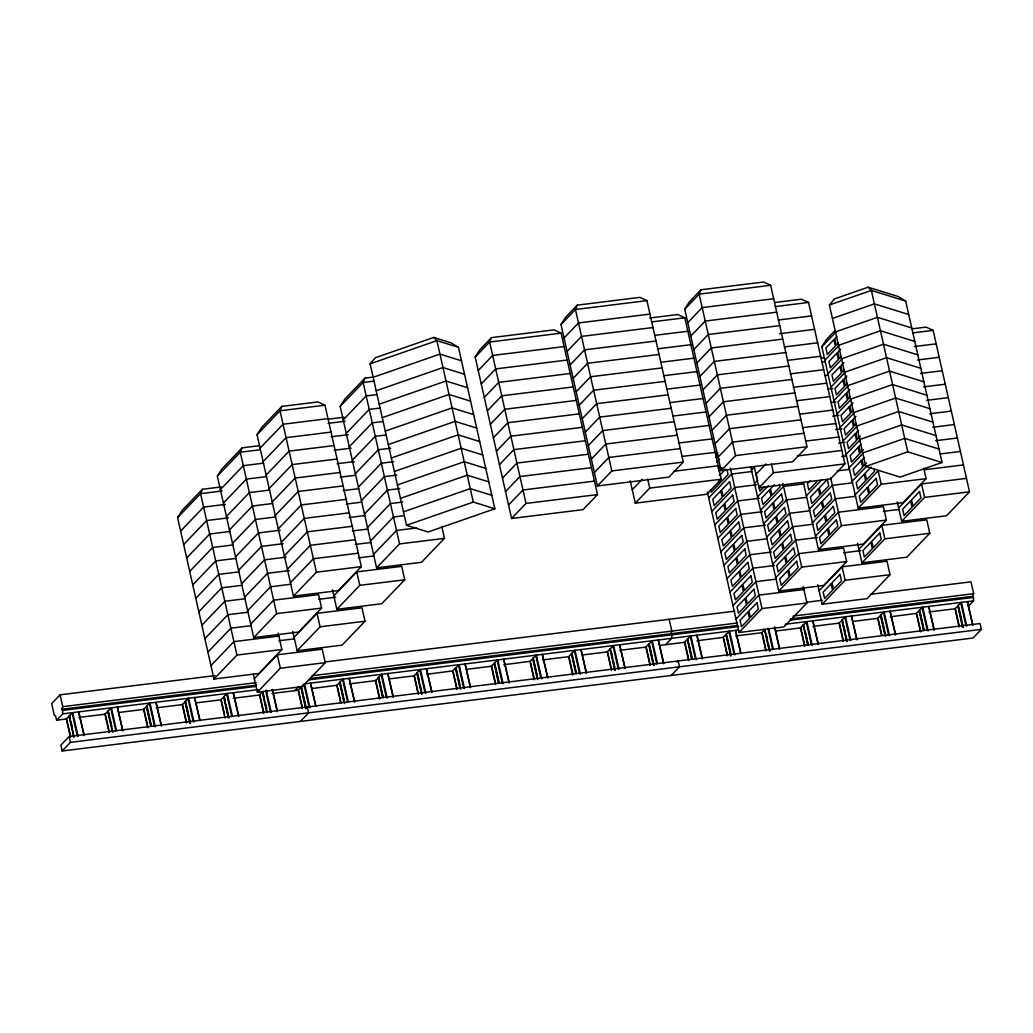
<?xml version="1.0" encoding="UTF-8"?>
<svg xmlns="http://www.w3.org/2000/svg" width="1033" height="1033" viewBox="0 0 1033 1033"><rect width="100%" height="100%" fill="white"/><g stroke="black" fill="none" stroke-linecap="round" stroke-linejoin="round"><path stroke-width="1.5" d="M221.191 486.943L202.365 489.28L200.557 493.645L177.599 517.598L213.986 679.03L258.909 673.451L281.867 649.512L278.161 633.061M259.36 445.701L242.096 447.844L240.289 452.209L217.33 476.148L253.718 637.593L298.64 632.015L321.599 608.075L318.577 594.621L273.642 600.186L250.683 624.139M281.828 406.408L280.02 410.772L257.062 434.712L293.449 596.144L338.372 590.579L361.33 566.626L324.956 405.194L317.919 401.927L281.828 406.408L261.711 427.391L257.062 434.712M372.81 377.135L364.959 378.117L363.151 382.481L340.193 406.421L376.58 567.866L421.503 562.288L444.461 538.348L441.775 526.378M491.437 337.636L489.629 342.013L475.193 357.056L511.58 518.489L583.064 509.631L597.5 494.575L561.113 333.142L554.088 329.876L491.437 337.636L479.841 349.735L475.193 357.056M577.253 305.135L575.446 309.5L561.022 324.543L597.397 485.975L668.88 477.117L683.317 462.061L646.929 300.629L639.905 297.362L577.253 305.135L565.658 317.221L561.022 324.543M700.968 289.782L699.16 294.147L684.737 309.203L721.111 470.635L792.595 461.764L807.031 446.721L770.644 285.289L763.619 282.009L700.968 289.782L689.373 301.881L684.737 309.203M60.082 694.822L51.65 703.615L54.323 715.456L55.562 715.649L56.595 720.195L62.677 713.855L62.574 710.407L61.631 709.322L62.755 706.662L60.082 694.822L215.135 675.595M790.477 618.922L972.531 596.338L973.654 593.678L970.981 581.837L870.367 594.324M177.599 517.598L182.247 510.263L202.365 489.28M217.33 476.148L221.979 468.827L242.096 447.844M340.193 406.421L344.841 399.1L364.959 378.117M923.76 468.207L926.11 478.666L903.152 502.606L858.229 508.184L821.842 346.752L826.49 339.418L834.961 330.586M370.124 363.848L375.186 357.78L433.705 337.442L451.034 342.827L458.471 347.346L494.859 508.778L428.075 531.982L406.511 525.281L370.124 363.848L436.907 340.645L458.471 347.346M829.396 304.993L834.444 298.924L868.159 287.213L898.232 296.548L905.683 301.068L942.057 462.513L900.092 477.091L865.77 466.425L829.396 304.993L871.361 290.415L905.683 301.068M180.633 531.052L203.591 507.1L225.284 504.414M220.365 489.603L243.323 465.663L263.467 463.158M260.096 448.167L283.055 424.227L327.99 418.649M183.667 544.494L206.626 520.555L228.319 517.869M223.399 503.058L246.358 479.118L266.501 476.613M263.131 461.622L286.089 437.669L331.025 432.104M186.702 557.949L209.66 534.009L229.804 531.504M226.434 516.513L249.392 492.573L269.536 490.068M266.165 475.077L289.124 451.124L334.046 445.559M189.723 571.404L212.695 547.464L232.825 544.959M229.455 529.968L252.426 506.015L272.557 503.523M269.2 488.532L292.158 464.579L337.081 459.014M343.227 419.876L366.186 395.936L377.032 394.593M192.758 584.859L215.716 560.906L235.86 558.414M232.49 543.423L255.448 519.47L275.591 516.978M272.221 501.973L295.18 478.034L340.115 472.455M70.476 737.278L66.319 718.852L69.676 715.792L70.373 718.865M73.847 735.651L69.353 715.688L72.723 712.615L78.095 736.413M346.262 433.331L369.22 409.391L380.067 408.035M195.792 598.314L218.751 574.361L238.894 571.869M235.524 556.877L258.482 532.925L280.175 530.239M275.256 515.428L298.214 491.488L343.15 485.91M69.134 736.516L60.857 745.142L62.174 750.991L973.073 638.007L981.35 629.368L980.033 623.532L69.134 736.516L70.451 742.353L62.174 750.991M349.296 446.785L372.254 422.846L383.101 421.49M198.827 611.768L221.785 587.816L241.929 585.324M238.558 570.319L261.517 546.38L283.21 543.694M278.29 528.883L301.249 504.943L346.171 499.365M109.111 732.487L104.953 714.061L108.31 711.001L109.692 717.134M112.829 732.397L107.987 710.898L111.357 707.812L116.393 730.137M352.33 460.24L375.289 436.288L386.122 434.945M201.861 625.21L224.82 601.271L244.95 598.778M241.593 583.774L264.551 559.834L286.231 557.136M281.325 542.338L304.283 518.398L349.206 512.82M355.352 473.695L378.31 449.742L390.706 448.206M204.883 638.665L227.841 614.725L247.985 612.22M244.614 597.229L267.573 573.289L289.266 570.59M284.346 555.793L307.317 531.84L352.24 526.275M147.745 727.684L143.6 709.271L146.957 706.21L151.102 724.624M151.128 726.057L146.621 706.107L150.005 703.021L155.363 726.832M358.386 487.15L381.345 463.197L393.741 461.661M207.917 652.12L230.876 628.18L251.019 625.675M247.649 610.684L270.607 586.744L290.751 584.239M287.381 569.248L310.339 545.295L355.275 539.73M478.227 370.511L492.664 355.455L564.147 346.597M361.421 500.592L384.379 476.652L396.775 475.115M210.952 665.575L233.91 641.635L278.845 636.057M290.415 582.702L313.373 558.75L358.309 553.184M481.262 383.966L495.698 368.91L567.182 360.052M364.455 514.047L387.414 490.107L399.81 488.57M186.379 722.893L182.234 704.467L185.591 701.407L190.434 722.906M190.111 722.803L185.269 701.317L188.639 698.231L193.997 722.041M213.986 679.03L236.944 655.077L281.867 649.512M253.718 637.593L276.676 613.641L321.599 608.075M293.449 596.144L316.408 572.205L361.33 566.626M484.296 397.421L498.719 382.365L570.216 373.494M367.477 527.501L390.448 503.562L402.831 502.025M487.331 410.876L501.754 395.82L573.238 386.949M564.057 337.998L578.48 322.955L649.964 314.084M370.511 540.956L393.47 517.004L404.316 515.661M225.026 718.103L220.868 699.677L224.226 696.616L225.259 701.226M228.745 718.012L223.903 696.513L227.273 693.44L232.309 715.753M490.352 424.318L504.788 409.275L576.272 400.404M567.078 351.452L581.514 336.396L652.998 327.538M254.35 678.72L277.309 654.78L322.244 649.202L325.266 662.657L302.307 686.609L257.385 692.175L253.343 674.239M294.082 637.284L317.041 613.344L361.976 607.766L364.998 621.22L342.039 645.16L297.117 650.738L292.739 631.305M333.814 595.847L356.772 571.908L401.708 566.329L404.729 579.784L381.771 603.724L336.848 609.302L332.471 589.869M373.546 554.411L396.504 530.458L416.648 527.966M493.387 437.772L507.823 422.729L579.306 413.859M570.113 364.907L584.549 349.851L656.032 340.993M257.385 692.175L280.343 668.235L325.266 662.657M297.117 650.738L320.075 626.799L364.998 621.22M336.848 609.302L359.807 585.349L404.729 579.784M376.58 567.866L399.539 543.913L444.461 538.348M263.66 713.312L259.515 694.886L262.227 692.045L266.734 712.008M496.421 451.227L510.844 436.184L582.341 427.313M573.147 378.362L587.57 363.306L659.067 354.435M499.456 464.682L513.879 449.626L585.375 440.768M576.182 391.817L590.605 376.761L662.088 367.89M294.767 690.651L298.821 686.428M302.295 708.522L298.15 690.096L301.507 687.035L302.889 693.182M306.026 708.431L301.184 686.932L302.992 685.047M502.49 478.137L516.913 463.081L588.397 454.223M579.203 405.259L593.639 390.216L665.123 381.345M505.511 491.592L519.948 476.536L591.431 467.665M582.238 418.714L596.674 403.671L668.157 394.8M306.22 708.121L307.317 706.972L308.635 712.809L300.358 721.447M508.546 505.034L522.982 489.991L594.466 481.12M340.593 702.195L336.784 685.305L340.141 682.245L344.299 700.671M344.66 703.641L339.818 682.142L343.188 679.068L348.224 701.381M687.758 322.658L702.195 307.602L773.678 298.744M585.272 432.168L599.708 417.125L671.192 408.255M511.58 518.489L526.004 503.445L597.5 494.575M690.793 336.112L705.229 321.056L776.713 312.186M588.306 445.623L602.73 430.567L674.226 421.709M379.576 698.928L375.418 680.515L378.775 677.454L383.282 697.404M382.946 697.314L378.452 677.351L381.823 674.265L387.194 698.076M693.827 349.554L708.251 334.511L779.747 325.64M591.341 459.078L605.764 444.022L677.248 435.164M696.862 363.009L711.285 347.966L782.769 339.095M594.362 472.533L608.799 457.477L680.282 448.606M699.883 376.464L714.32 361.421L785.803 352.55M418.21 694.137L414.065 675.724L417.422 672.664L419.488 681.87M421.942 694.047L417.087 672.56L420.47 669.474L425.828 693.285M597.397 485.975L611.833 470.932L683.317 462.061M702.918 389.919L717.354 374.876L788.838 366.005M705.952 403.374L720.388 388.318L791.872 379.46M456.857 689.347L452.699 670.921L459.104 664.684L464.463 688.482M632.261 489.694L642.255 479.273M708.987 416.828L723.41 401.772L794.906 392.914M630.233 480.732L635.295 503.148L649.718 488.093L721.215 479.235L684.827 317.802L677.79 314.523L649.602 318.022M712.021 430.283L726.444 415.227L797.928 406.356M495.491 684.556L491.334 666.13L494.691 663.07L499.184 683.033M498.862 682.929L494.368 662.966L497.738 659.893L503.11 683.691M715.043 443.725L729.479 428.682L800.962 419.811M715.766 454.907L717.883 452.699M715.766 457.387L717.961 455.101M821.842 346.752L836.059 331.929M718.077 457.18L732.513 442.137L803.997 433.266M716.592 462.048L719.588 458.923M836.795 336.681L834.793 338.772L836.239 345.151L838.228 343.072M534.126 679.766L529.981 661.34L533.325 658.279L537.483 676.705M537.844 679.675L533.002 658.176L536.385 655.103L541.744 678.901M718.038 468.427L720.027 466.348M718.8 470.841L722.08 467.42M824.876 360.207L839.093 345.384M721.111 470.635L735.548 455.592L807.031 446.721M719.627 475.503L725.618 469.253M840.823 349.102L837.828 352.227L839.261 358.606L841.262 356.527M721.215 479.235L706.779 494.278L635.295 503.148M708.715 497.971L731.674 474.031L751.817 471.526M827.911 373.662L842.127 358.838M843.858 362.557L840.862 365.669L842.295 372.061L844.297 369.982M572.76 674.975L568.615 656.549L571.972 653.489L576.466 673.451M576.143 673.348L571.649 653.385L575.019 650.312L580.378 674.11M711.75 511.425L734.708 487.486L756.388 484.787M751.482 469.989L754.761 466.567M830.945 387.104L845.149 372.28M846.892 375.999L843.896 379.124L845.33 385.516L847.331 383.424M755.975 474.354L765.957 463.933M714.771 524.88L737.73 500.94L759.423 498.242M754.503 483.444L757.783 480.022M833.98 400.559L848.183 385.735M849.914 389.454L846.918 392.579L848.364 398.958L850.353 396.879M754.284 466.877L759.01 487.808L773.433 472.752L844.917 463.882L808.542 302.449L801.505 299.183L774.879 302.488M763.981 486.982L759.991 491.153L758.545 484.748M611.407 670.185L607.249 651.758L613.654 645.509L619.025 669.319M717.806 538.335L740.764 514.382L762.457 511.697M757.538 496.899L768.475 485.497M837.001 414.013L851.218 399.19M774.479 484.748L770.489 488.906L771.935 495.298L779.915 486.969L779.334 484.412M852.948 402.909L849.952 406.034L851.399 412.412L853.387 410.333M720.84 551.79L743.799 527.837L765.492 525.151M760.572 510.341L783.53 486.401L803.674 483.909M840.036 427.468L854.252 412.645M855.983 416.364L852.987 419.488L854.42 425.867L856.422 423.788M723.875 565.245L746.833 541.292L766.977 538.8M763.607 523.796L786.565 499.856L806.708 497.351M843.07 440.923L857.287 426.1M650.041 665.381L645.883 646.968L652.301 640.718L657.324 663.031M810.376 480.552L807.38 483.676L808.813 490.068L816.806 481.74M858.01 430.851L856.021 432.943L857.455 439.322L860.45 436.197M726.909 578.687L749.868 554.747L771.548 552.061M766.641 537.25L789.599 513.311L809.73 510.806M806.373 495.814L821.674 479.854M846.104 454.378L860.308 439.554M665.665 644.657L671.747 638.304L671.644 634.856L670.701 633.784L671.824 631.111L669.152 619.271M861.044 444.306L859.056 446.398L860.489 452.777L863.485 449.652M844.917 463.882L830.493 478.938L759.01 487.808M729.931 592.141L752.889 568.202L774.582 565.503M769.662 550.705L792.621 526.765L812.764 524.26M809.394 509.269L832.366 485.316L852.496 482.824M849.126 467.833L863.343 453.009M688.675 660.591L684.53 642.164L690.935 635.928L696.294 659.738M864.079 457.761L862.077 459.84L863.523 466.232L866.519 463.107M677.106 662.114L678.203 660.965L679.52 666.801L671.243 675.44M732.965 605.596L755.924 581.656L776.067 579.151M772.697 564.16L795.655 540.207L817.348 537.522M812.429 522.724L835.387 498.771L855.531 496.279M852.16 481.275L866.377 466.451M871.103 467.058L865.112 473.295L866.558 479.686L874.538 471.358L873.957 468.801M736 619.051L758.958 595.098L803.894 589.533M775.731 577.615L798.69 553.662L843.625 548.097L846.647 561.552L823.688 585.491L778.766 591.07L750.797 466.993M815.463 536.166L838.422 512.226L883.357 506.648L886.379 520.103L863.42 544.055L818.498 549.621L803.338 482.359M855.195 494.73L878.153 470.79L881.188 484.245L858.229 508.184M727.322 655.8L723.165 637.374L729.569 631.137L734.941 654.935M707.36 491.992L739.034 632.506L761.992 608.553L806.915 602.988L803.209 586.537M778.766 591.07L801.724 567.117L846.647 561.552M818.498 549.621L841.456 525.681L886.379 520.103M765.957 651.01L761.799 632.583L765.156 629.523M806.915 602.988L783.957 626.928L739.034 632.506M819.13 590.76L842.089 566.82L887.024 561.242L890.046 574.697L867.087 598.636L822.165 604.215L817.787 584.781M858.862 549.324L881.82 525.371L926.756 519.806L929.777 533.26L906.819 557.2L861.896 562.778L857.519 543.345M898.594 507.887L921.552 483.935L966.488 478.369M822.165 604.215L845.123 580.275L890.046 574.697M861.896 562.778L884.855 538.826L929.777 533.26M897.251 501.909L901.628 521.329L924.587 497.389L969.509 491.811L933.135 330.379L926.097 327.112L911.984 328.868M804.591 646.219L800.446 627.793L806.85 621.556L812.209 645.354M843.225 641.428L839.08 623.002L842.437 619.942L843.122 623.015M846.957 641.338L842.115 619.839L845.485 616.766L850.843 640.563M969.509 491.811L946.551 515.764L901.628 521.329M881.523 635.101L877.714 618.212L881.072 615.151L885.565 635.101M885.591 636.535L880.749 615.048L884.119 611.962L889.49 635.773M920.506 631.834L916.361 613.421L922.766 607.172L928.125 630.982M959.14 627.044L954.996 608.618L958.353 605.558L961.813 620.91M962.872 626.954L958.03 605.467L961.4 602.381L966.759 626.179M968.502 606.151L973.577 600.87L973.473 597.423L972.531 596.338M738.647 630.014L304.554 683.859L303.896 684.091L309.087 707.127M373.158 377.303L439.942 354.099L461.506 360.801M376.193 390.758L442.976 367.554L464.54 374.256M379.214 404.213L445.998 381.009L467.575 387.711M382.249 417.655L449.032 394.464L470.596 401.166M385.283 431.11L452.067 407.906L473.631 414.607M388.318 444.564L455.101 421.361L476.665 428.062M391.352 458.019L458.136 434.816L479.699 441.517M832.43 318.448L874.396 303.87L908.717 314.523M394.374 471.474L461.157 448.27L482.734 454.972M835.452 331.903L877.43 317.312L911.739 327.978M397.408 484.929L464.191 461.725L485.755 468.427M838.486 345.358L880.465 330.767L914.773 341.432M400.442 498.384L467.226 475.18L488.79 481.882M841.521 358.813L883.499 344.221L917.808 354.887M403.477 511.826L470.26 488.635L491.824 495.324M844.555 372.254L886.521 357.676L920.842 368.342M406.511 525.281L473.295 502.077L494.859 508.778M847.577 385.709L889.555 371.131L923.876 381.797M850.611 399.164L892.589 384.586L926.898 395.239M853.645 412.619L895.624 398.041L929.932 408.694M856.68 426.074L898.645 411.483L932.967 422.148M859.714 439.529L901.68 424.937L936.001 435.603M862.736 452.971L904.714 438.392L939.023 449.058M865.77 466.425L907.749 451.847L942.057 462.513M646.929 300.629L575.446 309.5L611.833 470.932M770.644 285.289L699.16 294.147L735.548 455.592M561.113 333.142L489.629 342.013L526.004 503.445M651.461 321.934L684.827 317.802M775.176 306.594L808.542 302.449M654.496 335.389L687.862 331.244M778.211 320.036L811.576 315.904M373.998 381.138L363.151 382.481L399.539 543.913M657.53 348.844L690.896 344.699M779.657 333.698L814.598 329.359M660.565 362.299L693.918 358.154M784.279 346.946L817.632 342.814M324.956 405.194L280.02 410.772L316.408 572.205M912.991 332.884L933.135 330.379M663.599 375.741L696.952 371.609M787.301 360.401L820.667 356.269M328.365 419.166L344.066 417.216M821.003 358.128L824.14 357.741M914.476 346.52L936.169 343.834M328.068 423.349L345.112 421.232M822.113 362.131L825.212 361.744M666.621 389.196L699.987 385.064M790.335 373.856L823.701 369.711M917.511 359.975L939.191 357.289M331.102 436.791L348.147 434.686M825.147 375.586L828.246 375.199M260.432 449.717L240.289 452.209L276.676 613.641M669.655 402.65L703.021 398.518M793.37 387.31L826.736 383.166M920.545 373.429L942.225 370.744M334.137 450.246L351.181 448.141M828.182 389.041L832.83 388.46M672.69 416.105L706.055 411.96M796.404 400.765L829.757 396.62M923.567 386.884L945.26 384.199M337.171 463.701L354.216 461.583M831.216 402.483L835.865 401.914M675.724 429.56L709.077 425.415M799.439 414.207L832.792 410.075M926.601 400.339L948.294 397.64M222.25 490.959L200.557 493.645L236.944 655.077M340.193 477.156L355.688 475.232M832.688 416.131L838.886 415.369M678.758 443.015L712.111 438.87M802.46 427.662L835.826 423.53M929.635 413.794L951.328 411.095M343.227 490.61L358.722 488.686M835.723 429.586L841.921 428.824M681.78 456.457L715.146 452.325M805.495 441.117L838.861 436.985M932.67 427.249L954.35 424.55M346.262 504.065L361.757 502.141M838.757 443.041L844.955 442.266M673.697 471.293L718.18 465.78M797.411 455.953L841.895 450.44M935.691 440.691L957.384 438.005M349.296 517.507L364.791 515.596M841.792 456.496L846.44 455.915M940.275 453.952L960.419 451.46M352.33 530.962L367.813 529.051M837.079 470.906L849.475 469.369M924.716 469.718L963.453 464.915M355.352 544.417L370.847 542.493M881.188 484.245L926.11 478.666M358.386 557.872L373.881 555.948M883.435 511.348L898.93 509.424M318.655 599.308L335.699 597.203M843.703 552.784L860.747 550.666M278.923 640.757L294.418 638.833M325.434 661.908L734.631 611.162M806.489 602.239L822.462 600.263M62.755 706.662L256.171 682.671M312.121 675.724L737.304 622.989M793.189 616.055L973.654 593.678M61.631 709.322L256.649 685.137M309.396 678.591L737.769 625.456M62.574 710.407L255.99 686.416M308.751 679.869L738.711 626.54M789.819 620.2L973.473 597.423M62.677 713.855L258.134 689.618M785.067 624.255L973.577 600.87M56.595 720.195L66.641 718.955L70.67 736.8M78.831 717.444L105.289 714.165L108.969 730.525M119.027 712.46L143.923 709.361L147.939 727.219M156.112 707.85L182.557 704.571L186.586 722.429M196.309 702.866L221.191 699.78L224.548 714.655M233.381 698.269L259.838 694.989L263.854 712.835M271.899 693.492L298.472 690.199L302.165 706.559M312.211 688.495L336.784 685.305M349.296 683.898L375.754 680.605L379.77 698.463M389.493 678.901L414.388 675.814L418.404 693.672M426.577 674.304L452.699 670.921M466.774 669.319L491.656 666.233L495.349 682.593M503.846 664.723L529.981 661.34M542.493 659.932L568.938 656.652L572.966 674.497M582.677 654.948L607.572 651.862L611.601 669.707M619.761 650.338L646.219 647.058L650.235 664.916M659.674 645.393L684.853 642.268L688.546 658.641M697.043 640.757L723.165 637.374M735.677 635.966L762.134 632.687L765.815 649.047M775.873 630.982L800.769 627.896L804.784 645.741M812.958 626.385L839.403 623.106L843.432 640.951M853.142 621.401L878.037 618.315L881.73 634.675M890.226 616.791L916.361 613.421M928.874 612.001L955.318 608.721L959.011 625.094M70.451 742.353L981.35 629.368M868.159 287.213L871.361 290.415L907.749 451.847M433.705 337.442L436.907 340.645L473.295 502.077M972.854 624.797L967.366 601.645L972.724 625.443M960.742 602.626L965.932 625.649M962.498 623.984L963.195 627.057M957.72 605.777L962.562 627.276M921.552 483.935L924.587 497.389M934.219 629.588L928.719 606.436L934.09 630.233M922.107 607.417L927.298 630.44M920.054 611.885L923.864 628.774M919.383 610.258L923.889 630.207M919.073 610.58L923.579 630.53M917.02 615.009L920.7 631.37M881.82 525.371L884.855 538.826M895.585 634.378L890.084 611.226L895.456 635.024M883.473 612.207L888.664 635.23M880.439 615.371L884.932 635.321M830.674 477.853L841.456 525.681M842.089 566.82L845.123 580.275M856.951 639.169L851.45 616.017L856.809 639.827M844.839 616.998L850.017 640.034M843.819 626.075L845.201 632.222M845.898 635.295L847.28 641.428M841.805 620.162L846.647 641.648M782.859 483.405L801.724 567.117M818.304 643.959L812.816 620.807L818.175 644.618M771.419 463.778L773.433 472.752M806.192 621.789L811.383 644.824M805.52 632.416L806.915 638.549M807.599 641.622L808.297 644.695M803.467 624.629L807.974 644.592M803.17 624.952L807.664 644.915M755.807 472.572L756.957 477.698M774.827 627.263L779.67 648.75M774.505 627.096L779.541 649.408M768.875 629.317L773.239 648.659M767.906 628.116L772.749 649.615M730.331 468.052L761.992 608.553M766.202 634.133L767.584 640.266M768.268 643.339L769.998 651.022M764.833 629.42L769.675 650.919M764.523 629.743L769.03 649.705M726.909 469.486L728.058 474.599L720.066 482.928L719.497 480.371M718.568 481.339L719.149 483.896L711.169 492.224L710.588 489.668M741.035 653.553L735.535 630.401L740.558 652.714M728.924 631.383L734.114 654.406M726.87 635.85L730.667 652.74M726.199 634.223L731.041 655.71M725.889 634.533L730.731 656.032M723.823 638.962L727.516 655.335M702.388 658.344L696.901 635.192L702.259 658.989M690.276 636.173L695.467 659.196M688.921 643.714L692.381 659.067M687.552 639.014L692.058 658.964M687.255 639.324L691.748 659.286M647.704 479.131L649.718 488.093M663.754 663.134L658.253 639.982L663.625 663.78M651.642 640.964L656.833 663.987M649.589 645.444L652.017 656.187M652.701 659.261L654.083 665.394M648.918 643.804L653.76 665.291M648.608 644.127L653.114 664.077M625.12 667.925L619.619 644.773L624.991 668.583M613.008 645.754L618.199 668.777M611.304 651.771L612.685 657.905M613.37 660.978L614.764 667.124M610.283 648.595L615.126 670.094M609.974 648.918L614.816 670.404M586.473 672.715L580.985 649.563L586.344 673.374M574.361 650.545L579.552 673.581M571.339 653.708L575.833 673.671M547.839 677.506L542.351 654.354L547.71 678.165M535.727 655.335L540.918 678.371M532.692 658.499L537.199 678.461M530.639 662.928L534.319 679.288M509.204 682.296L503.704 659.157L509.075 682.955M497.093 660.126L502.283 683.162M494.058 663.289L498.565 683.252M470.57 687.1L465.07 663.948L470.428 687.746M458.458 664.929L463.649 687.952M456.405 669.397L457.787 675.543M458.471 678.616L459.866 684.75M455.734 667.77L460.576 689.256M455.424 668.08L459.917 688.043M453.358 672.509L457.051 688.882M431.923 691.89L426.435 668.738L431.794 692.536M419.811 669.72L425.002 692.743M420.186 684.944L421.567 691.077M416.79 672.883L421.632 694.37M393.289 696.681L387.788 673.529L393.16 697.327M381.177 674.51L386.368 697.533M356.772 571.908L359.807 585.349M378.143 677.674L382.649 697.624M354.655 701.472L349.154 678.319L354.526 702.13M342.543 679.301L347.734 702.337M339.508 682.464L344.002 702.427M337.442 686.893L341.135 703.253M317.041 613.344L320.075 626.799M316.008 706.262L310.52 683.11L315.543 705.436M304.554 683.859L309.913 707.657M303.573 696.242L306 706.998M300.874 687.255L305.716 708.754M277.309 654.78L280.343 668.235M272.531 689.566L277.373 711.053M272.208 689.398L277.244 711.711M266.256 690.134L271.279 712.447M265.61 690.418L270.452 711.918M263.208 693.363L264.59 699.509M265.287 702.569L266.669 708.715M262.537 691.723L267.043 711.685M238.739 715.856L233.238 692.704L238.61 716.502M226.627 693.685L231.818 716.708M225.956 704.299L228.719 716.579M223.593 696.836L228.086 716.799M200.105 720.647L194.604 697.495L199.627 719.807M187.993 698.476L193.171 721.499M184.959 701.627L189.801 723.126M161.458 725.437L155.97 702.285L161.329 726.083M149.346 703.266L154.537 726.289M146.324 706.43L150.818 726.38M122.824 730.228L117.323 707.076L122.695 730.886M110.712 708.057L115.903 731.08M110.389 720.208L111.771 726.354M107.677 711.22L112.184 731.17M84.19 735.018L78.689 711.866L84.047 735.677M72.078 712.847L77.268 735.883M71.057 721.938L72.439 728.071M69.043 716.011L73.885 737.497M833.876 339.728L825.884 348.056L827.33 354.461L835.31 346.132L833.876 339.728M836.898 353.183L828.918 361.511L830.364 367.903L838.344 359.587L836.898 353.183M720.737 490.959L712.757 499.288L714.19 505.679L722.183 497.351L720.737 490.959M729.647 481.662L721.667 489.991L723.1 496.369L731.093 488.054L729.647 481.662M839.932 366.638L831.952 374.966L833.386 381.358L841.379 373.029L839.932 366.638M723.771 504.414L715.792 512.742L717.225 519.134L725.218 510.806L723.771 504.414M732.681 495.117L724.688 503.445L726.134 509.824L734.114 501.496L732.681 495.117M842.967 380.092L834.987 388.421L836.42 394.813L844.413 386.484L842.967 380.092M726.806 517.856L718.813 526.184L720.259 532.589L728.239 524.26L726.806 517.856M735.716 508.572L727.723 516.9L729.169 523.279L737.149 514.951L735.716 508.572M846.001 393.547L838.008 401.876L839.455 408.267L847.434 399.939L846.001 393.547M729.84 531.311L721.847 539.639L723.294 546.044L731.274 537.715L729.84 531.311M738.737 522.027L730.757 530.355L732.19 536.734L740.183 528.405L738.737 522.027M769.572 489.874L761.579 498.203L763.025 504.595L771.005 496.266L769.572 489.874M849.036 407.002L841.043 415.331L842.489 421.722L850.469 413.394L849.036 407.002M732.862 544.765L724.882 553.094L726.328 559.486L734.308 551.157L732.862 544.765M741.771 535.481L733.792 543.81L735.225 550.189L743.218 541.86L741.771 535.481M772.594 503.329L764.614 511.658L766.06 518.049L774.04 509.721L772.594 503.329M781.503 494.032L773.523 502.361L774.957 508.752L782.949 500.424L781.503 494.032M852.057 420.444L844.077 428.772L845.523 435.177L853.503 426.849L852.057 420.444M735.896 558.22L727.916 566.549L729.35 572.941L737.342 564.612L735.896 558.22M744.806 548.923L736.826 557.252L738.259 563.644L746.239 555.315L744.806 548.923M775.628 516.784L767.648 525.113L769.081 531.504L777.074 523.176L775.628 516.784M784.538 507.487L776.558 515.816L777.991 522.207L785.984 513.879L784.538 507.487M855.092 433.899L847.112 442.227L848.545 448.632L856.538 440.303L855.092 433.899M738.931 571.675L730.951 580.004L732.384 586.395L740.377 578.067L738.931 571.675M747.84 562.378L739.848 570.707L741.294 577.098L749.274 568.77L747.84 562.378M778.662 530.239L770.683 538.567L772.116 544.959L780.109 536.631L778.662 530.239M787.572 520.942L779.579 529.27L781.025 535.649L789.005 527.321L787.572 520.942M818.394 488.79L810.414 497.118L811.848 503.523L819.84 495.194L818.394 488.79M827.304 479.506L819.324 487.834L820.757 494.213L828.737 485.884L827.304 479.506M858.126 447.354L850.146 455.682L851.579 462.074L859.572 453.745L858.126 447.354M741.965 585.13L733.972 593.459L735.419 599.85L743.398 591.522L741.965 585.13M750.875 575.833L742.882 584.161L744.328 590.54L752.308 582.212L750.875 575.833M781.697 543.681L773.704 552.009L775.15 558.414L783.13 550.085L781.697 543.681M790.607 534.397L782.614 542.725L784.06 549.104L792.04 540.775L790.607 534.397M821.429 502.245L813.436 510.573L814.882 516.978L822.862 508.649L821.429 502.245M830.338 492.961L822.345 501.289L823.792 507.668L831.772 499.339L830.338 492.961M861.16 460.808L853.168 469.137L854.614 475.529L862.594 467.2L861.16 460.808M744.987 598.585L737.007 606.913L738.453 613.305L746.433 604.976L744.987 598.585M753.896 589.288L745.916 597.616L747.35 603.995L755.343 595.667L753.896 589.288M784.731 557.136L776.739 565.464L778.185 571.869L786.165 563.54L784.731 557.136M793.628 547.852L785.648 556.18L787.081 562.559L795.074 554.23L793.628 547.852M824.463 515.699L816.47 524.028L817.916 530.42L825.896 522.091L824.463 515.699M833.373 506.415L825.38 514.731L826.826 521.123L834.806 512.794L833.373 506.415M864.195 474.263L856.202 482.592L857.648 488.983L865.628 480.655L864.195 474.263M748.021 612.027L740.041 620.355L741.487 626.76L749.467 618.431L748.021 612.027M756.931 602.743L748.951 611.071L750.384 617.45L758.377 609.121L756.931 602.743M787.753 570.59L779.773 578.919L781.219 585.311L789.199 576.982L787.753 570.59M796.663 561.306L788.683 569.635L790.116 576.014L798.109 567.685L796.663 561.306M827.485 529.154L819.505 537.483L820.951 543.875L828.931 535.546L827.485 529.154M836.394 519.857L828.414 528.186L829.848 534.577L837.84 526.249L836.394 519.857M867.216 487.718L859.236 496.047L860.683 502.438L868.663 494.11L867.216 487.718M876.126 478.421L868.146 486.75L869.579 493.128L877.572 484.8L876.126 478.421M831.152 583.748L823.172 592.077L824.605 598.469L832.598 590.14L831.152 583.748M840.061 574.451L832.082 582.78L833.515 589.159L841.508 580.83L840.061 574.451M870.884 542.299L862.904 550.628L864.35 557.032L872.33 548.704L870.884 542.299M879.793 533.015L871.813 541.344L873.247 547.722L881.239 539.394L879.793 533.015M910.615 500.863L902.635 509.192L904.082 515.583L912.062 507.255L910.615 500.863M919.525 491.579L911.545 499.907L912.978 506.286L920.971 497.958L919.525 491.579"/></g></svg>
